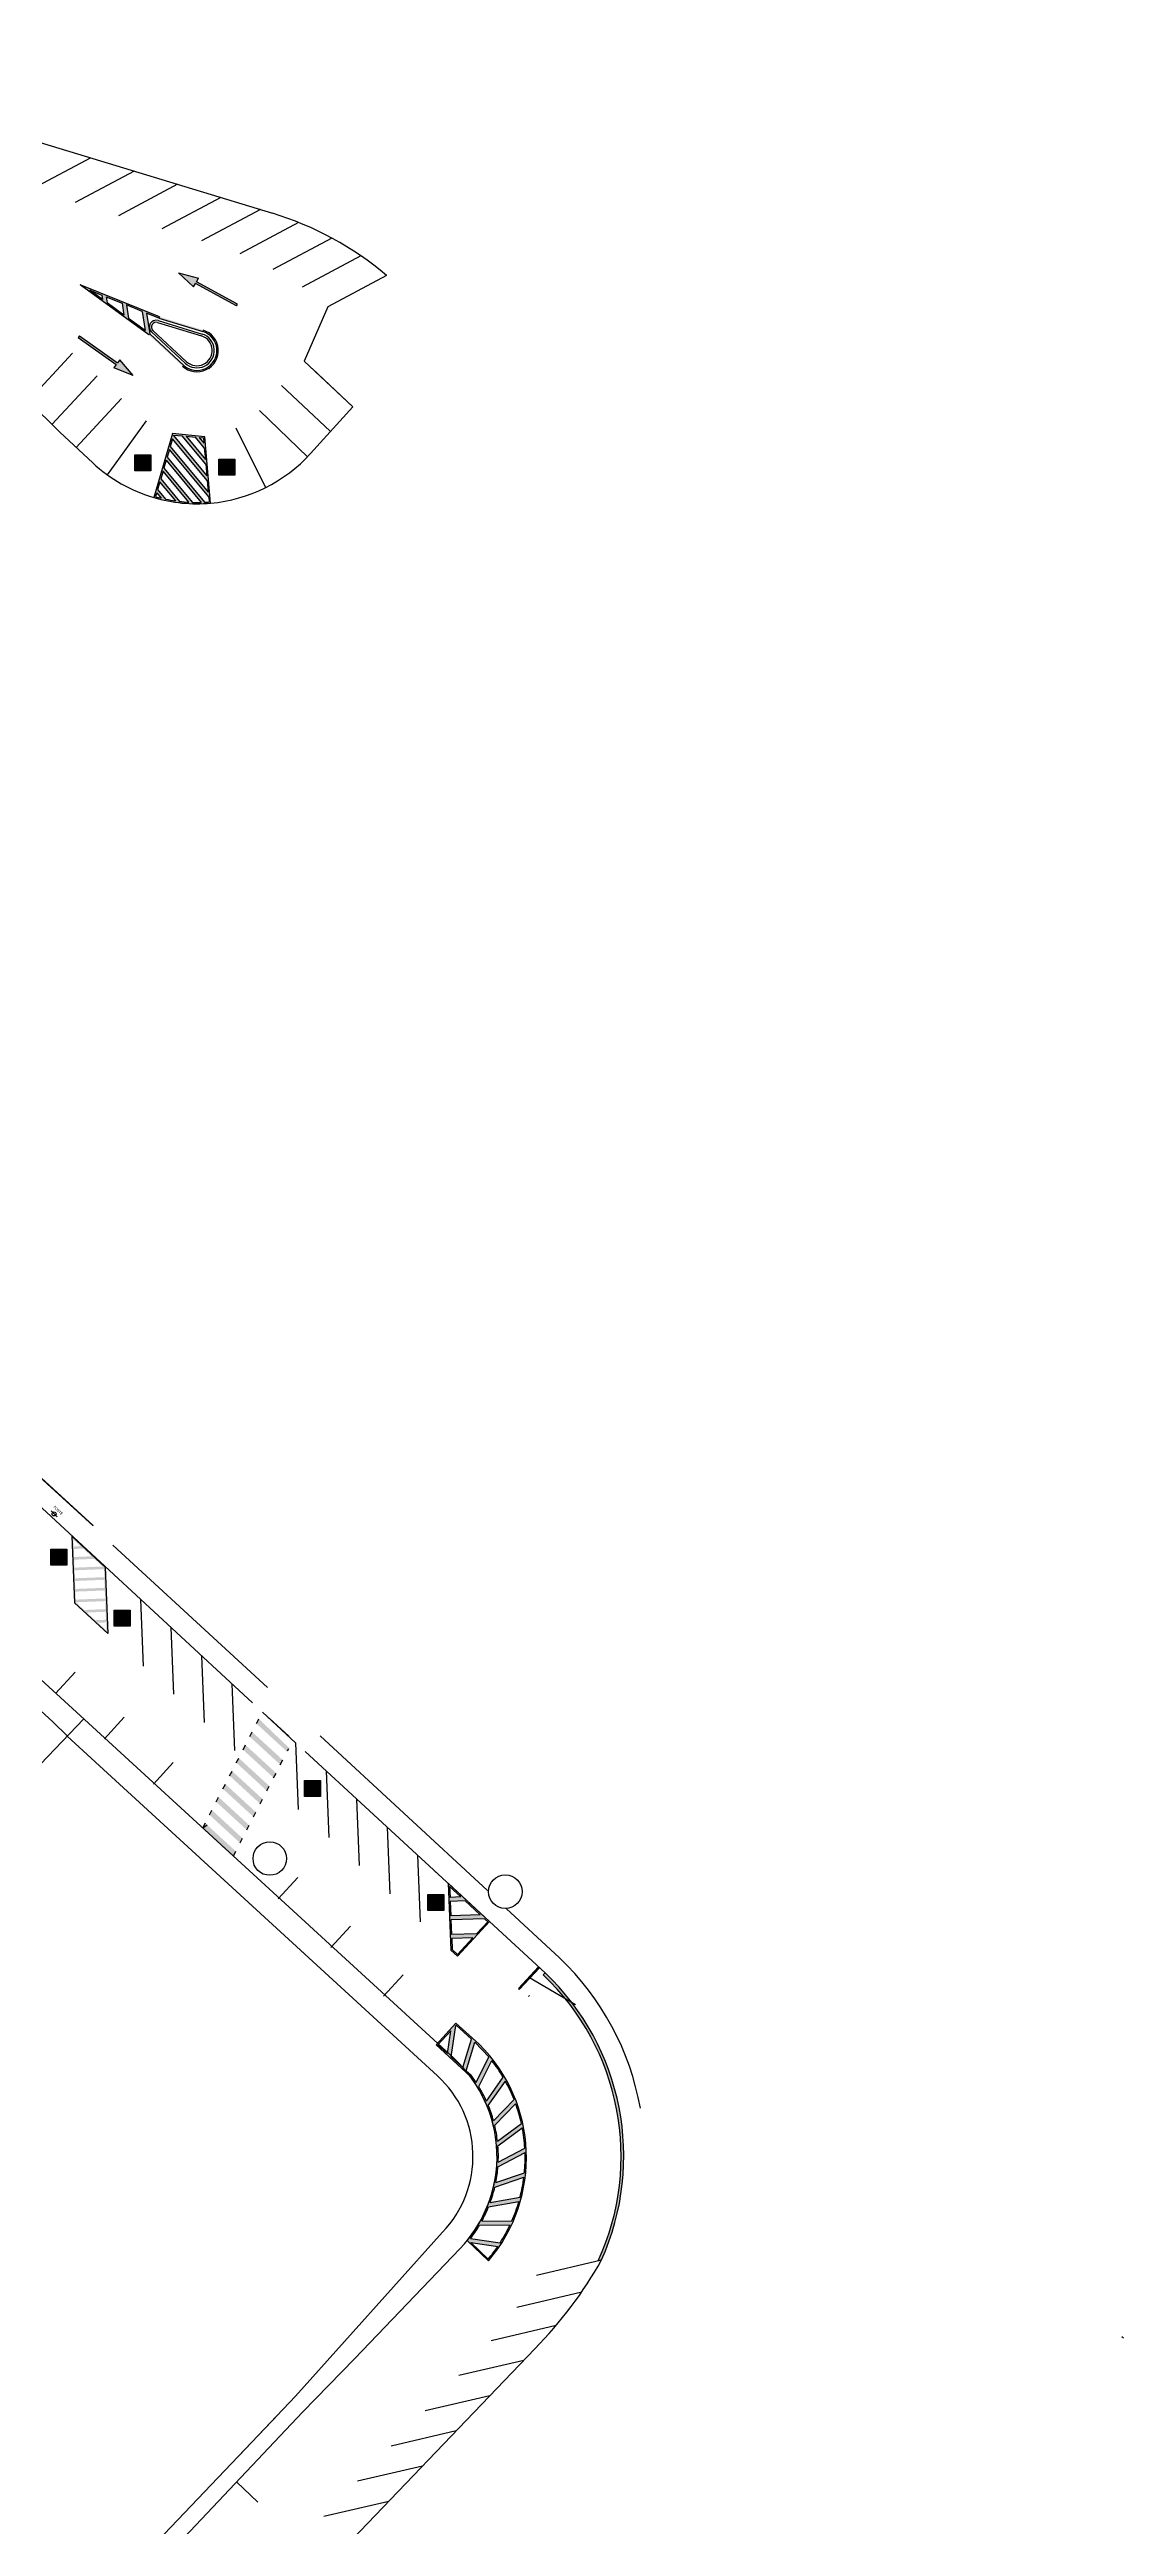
# Model space of a CAD drawing. Header units: millimetres. Extents: x 34038 to 35840, y 10511 to 10922.
# Drawn here: x 35057.5 to 35138, y 10685.7 to 10871.5 of the extents above; entities that cross this region are included whole.
import ezdxf

# ---------------------------------------------------------------- set-up
doc = ezdxf.new("R2010")
doc.units = ezdxf.units.MM
for name, color, linetype in [('_0', 7, 'Continuous'), ('GUIA', 7, 'Continuous'), ('MANTER', 150, 'Continuous'), ('PINTURA AMARELA', 50, 'Continuous'), ('PINTURA BRANCA', 7, 'Continuous'), ('piso2', 2, 'Continuous')]:
    doc.layers.add(name, color=color, linetype=linetype)
doc.styles.add('SIMPLEX', font='swisscl.ttf')

# ---------------------------------------------------------------- blocks, each defined once
blk = doc.blocks.new('A$C51C17A21')
at = {"layer": 'PINTURA BRANCA'}
h = blk.add_hatch(color=152, dxfattribs=at)
h.paths.add_polyline_path([(9.180785392288044, 9.163803444595828), (0, 9.163803444595828), (0, 0), (9.180785392288044, 0)])
edge = h.paths.add_edge_path(flags=16)
edge.add_line((5.422054313698709, 5.759658274507842), (5.421210884993229, 5.279695285018647))
edge.add_line((5.421210884993229, 5.279695285018647), (3.371216165724718, 5.269816209399892))
edge.add_line((3.371216165724718, 5.269816209399892), (3.434992290459149, 4.612271246112527))
edge.add_line((3.434992290459149, 4.612271246112527), (6.32046581006648, 4.612235962520231))
edge.add_line((6.32046581006648, 4.612235962520231), (7.291269149901154, 2.146054230700997))
edge.add_line((7.291269149901154, 2.146054230700997), (8.265835677223322, 2.561483206763683))
edge.add_line((8.265835677223322, 2.561483206763683), (8.460630145193818, 2.108830044385854))
edge.add_line((8.460630145193818, 2.108830044385854), (7.028143119715196, 1.500893807131092))
edge.add_line((7.028143119715196, 1.500893807131092), (5.990097561407993, 4.122711449713847))
edge.add_line((5.990097561407993, 4.122711449713847), (3.009950167172747, 4.122993718423118))
edge.add_line((3.009950167172747, 4.122993718423118), (2.53974979408008, 8.155413962825719))
edge.add_arc((3.205961485207808, 8.053055018452483), 0.6740292062577634, 90.86110328032771, 171.2651935622226, ccw=False)
edge.add_line((3.195831822675927, 8.727008103485446), (3.431625227975701, 8.7240795656013))
edge.add_arc((3.423146651183856, 8.04142065083306), 0.682711564408401, 6.993114099470688, 89.28842694358462, ccw=False)
edge.add_line((4.100779381530401, 8.124540822512813), (4.101967756527984, 8.066675736668572))
edge.add_arc((3.374478854861763, 8.051735300494556), 0.7276423013270964, -109.66773350404361, 1.1765177688022277, ccw=False)
edge.add_line((3.129579916691682, 7.366543481538997), (3.311797415962019, 5.77027863477781))
edge.add_line((3.311797415962019, 5.77027863477781), (5.422054313698709, 5.759658274507842))
edge = h.paths.add_edge_path(flags=16)
edge.add_line((6.140327967041799, 2.954754088966752), (6.398734448690789, 2.329909958291523))
edge.add_arc((3.545799992762909, 3.567409587629868), 3.109765319510951, 302.00990588515776, 336.5505467284719, ccw=False)
edge.add_arc((3.613911364152955, 3.383162574035737), 2.917701294968827, 162.5317855962321, 302.793607434027, ccw=False)
edge.add_arc((3.412492398476161, 3.34164600982001), 2.739861174484087, 108.78632825692031, 160.438804791383, ccw=False)
edge.add_line((2.530148055141808, 5.935544179608314), (2.580854924532105, 5.481713625966677))
edge.add_arc((3.412492398461723, 3.341646009805345), 2.295976979367712, 111.2362938310106, 160.2370488798236)
edge.add_arc((3.613911364156479, 3.383162574032781), 2.473817099848291, 162.720137507934, 302.8637260381623)
edge.add_arc((3.545799992762568, 3.567409587629754), 2.665881124386374, 301.9444794714997, 346.7139074411326)
h = blk.add_hatch(color=256, dxfattribs=at)
edge = h.paths.add_edge_path()
edge.add_arc((3.374478854861763, 8.051735300494556), 0.7276423013270057, 250.3322664959564, 361.1765177688022)
edge.add_line((4.101967756527984, 8.066675736668572), (4.100779381530401, 8.124540822512813))
edge.add_arc((3.423146651183856, 8.04142065083306), 0.6827115644084146, 6.993114099470686, 89.28842694358454)
edge.add_line((3.431625227975701, 8.7240795656013), (3.195831822675927, 8.727008103485446))
edge.add_arc((3.205961485207808, 8.053055018452483), 0.674029206257754, 90.86110328032767, 171.2651935622226)
edge.add_line((2.53974979408008, 8.155413962825719), (3.009950167172747, 4.122993718423118))
edge.add_line((3.009950167172747, 4.122993718423118), (5.990097561407993, 4.122711449713847))
edge.add_line((5.990097561407993, 4.122711449713847), (7.028143119715196, 1.500893807131092))
edge.add_line((7.028143119715196, 1.500893807131092), (8.460630145193818, 2.108830044385854))
edge.add_line((8.460630145193818, 2.108830044385854), (8.265835677223322, 2.561483206763683))
edge.add_line((8.265835677223322, 2.561483206763683), (7.291269149901154, 2.146054230700997))
edge.add_line((7.291269149901154, 2.146054230700997), (6.32046581006648, 4.612235962520231))
edge.add_line((6.32046581006648, 4.612235962520231), (3.434992290459149, 4.612271246112527))
edge.add_line((3.434992290459149, 4.612271246112527), (3.371216165724718, 5.269816209399892))
edge.add_line((3.371216165724718, 5.269816209399892), (5.421279214686706, 5.279695614304501))
edge.add_line((5.421279214686706, 5.279695614304501), (5.422054313698709, 5.759658274507842))
edge.add_line((5.422054313698709, 5.759658274507842), (3.311797415962019, 5.77027863477781))
edge.add_line((3.311797415962019, 5.77027863477781), (3.129579916691682, 7.366543481538997))
edge = h.paths.add_edge_path()
edge.add_arc((3.412492398461723, 3.341646009805345), 2.295976979367714, 111.23629383101061, 160.2370488798236, ccw=False)
edge.add_line((2.580854924532105, 5.481713625966677), (2.530148055141808, 5.935544179608314))
edge.add_arc((3.412492398476161, 3.34164600982001), 2.739861174484073, 108.7863282569202, 160.438804791383)
edge.add_arc((3.613911364152841, 3.383162574035737), 2.917701294968806, 162.5317855962315, 302.7936074340288)
edge.add_arc((3.545799992762795, 3.567409587629868), 3.109765319511033, 302.0099058851595, 336.5505467284727)
edge.add_line((6.398734448690789, 2.329909958291523), (6.140327967041799, 2.954754088966752))
edge.add_arc((3.545799992762568, 3.567409587629868), 2.66588112438639, 301.9444794714964, 346.71390744113023, ccw=False)
edge.add_arc((3.613911364156479, 3.383162574032781), 2.473817099848283, 162.720137507934, 302.8637260381601, ccw=False)
blk.add_lwpolyline([(9.180785392288044, 0), (0, 0), (0, 9.163803444595828), (9.180785392288044, 9.163803444595828)], close=True, dxfattribs=at)
for points in [[(6.398734448690789, 2.329909958291523, -0.1518635365455338), (5.194180469797061, 0.9304639785272002, -0.7019114297085285), (0.8307638776268504, 4.258988421397362, -0.229271569647566), (2.530148055141808, 5.935544179608314)], [(6.140327967041799, 2.954754088966752, -0.1978667100968593), (4.956310346832424, 1.305246306515642, -0.701141649689756), (1.251749361771317, 4.11798344879719, -0.2171247333798052), (2.580854924532105, 5.481713625966677, 0.04686792952544745)]]:
    blk.add_lwpolyline(points, format="xyb", dxfattribs=at)
at = {"layer": 'PINTURA BRANCA', "color": 250}
for points in [[(1.251749361771317, 4.11798344879719, -0.2171247333798054), (2.580854924532105, 5.481713625966677), (2.530148055141808, 5.935544179608314, 0.2292715696475673), (0.8307638776268504, 4.258988421397362, 0.7019114297085347), (5.194180469797061, 0.9304639785272002, 0.1518635365455348), (6.398734448690789, 2.329909958291523), (6.140327967041799, 2.954754088966752, -0.1978667100968566), (4.956310346832424, 1.305246306515642, -0.7011416496897603)], [(3.129579916691682, 7.366543481538997, 0.5252580657301571), (4.101967756527984, 8.066675736668572), (4.100779381530401, 8.124540822512813, 0.3753540589992009), (3.431625227975701, 8.7240795656013), (3.195831822675927, 8.727008103485446, 0.3659682706623709), (2.53974979408008, 8.155413962825719), (3.009950167172747, 4.122993718423118), (5.990097561407993, 4.122711449713847), (7.028143119715196, 1.500893807131092), (8.460630145193818, 2.108830044385854), (8.265835677223322, 2.561483206763683), (7.291269149901154, 2.146054230700997), (6.32046581006648, 4.612235962520231), (3.434992290459149, 4.612271246112527), (3.371216165724718, 5.269816209399892), (5.421279214686706, 5.279695614304501), (5.422071464680243, 5.770278634777924), (3.311797415962019, 5.77027863477781)]]:
    blk.add_lwpolyline(points, format="xyb", close=True, dxfattribs=at)
at = {"layer": 'PINTURA BRANCA'}
for points in [[(2.580854924532105, 5.481713625966677), (2.530148055141808, 5.935544179608428)], [(6.140327967041799, 2.954754088966752), (6.398734448690789, 2.329909958291637)]]:
    blk.add_lwpolyline(points, dxfattribs=at)
blk.add_lwpolyline([(8.460630145193818, 2.108830044385854), (7.028143119715196, 1.500893807131092), (5.990097561407993, 4.122711449713847), (3.009950167172747, 4.122993718423118), (2.53974979408008, 8.155413962825719, -0.5271040350187159), (3.195831822675927, 8.727008103485446), (3.431625227975701, 8.7240795656013, -0.3753540589992009), (4.100779381530401, 8.124540822512813), (4.101967756527984, 8.066675736668572, -0.5252580657301573), (3.129579916691682, 7.366543481538997), (3.311797415962019, 5.77027863477781), (5.422071464680243, 5.770278634777924), (5.421279214686706, 5.279695614304501), (3.371216165724718, 5.269816209399892), (3.434992290459149, 4.612271246112527), (6.32046581006648, 4.612235962520231), (7.291269149901154, 2.146054230700997), (8.265835677223322, 2.561483206763683)], format="xyb", close=True, dxfattribs=at)

msp = doc.modelspace()

# ---------------------------------------------------------------- hatches: boundary and pattern name
for points in [[(35067.14470729236, 10854.76428029458), (35068.27738134815, 10853.71181913931), (35068.42218937475, 10853.97455595712), (35071.48745224918, 10852.28512898011), (35071.55985626248, 10852.41649738901), (35068.49459338805, 10854.10592436603), (35068.63940141466, 10854.36866118383)], [(35063.75073441307, 10847.07486769164), (35062.74865996063, 10848.25235305961), (35062.5741721009, 10848.00831620418), (35059.72707545431, 10850.04400790112), (35059.63983152444, 10849.92198947341), (35062.48692817103, 10847.88629777647), (35062.31244031129, 10847.64226092105)]]:
    msp.add_hatch(color=256).paths.add_polyline_path(points)
h = msp.add_hatch(color=256)
h.paths.add_polyline_path([(35059.38423507761, 10756.84865199881), (35061.58247720002, 10756.93658135271), (35061.55849646714, 10757.53610193155), (35059.36025434473, 10757.44817257765)], flags=16)
h.paths.add_polyline_path([(35059.41620938812, 10756.04929122703), (35061.61445151053, 10756.13722058093), (35061.59047077765, 10756.73674115977), (35059.39222865524, 10756.64881180587)], flags=16)
h.paths.add_polyline_path([(35060.90860412544, 10753.70706757364), (35061.71037444205, 10753.73913826558), (35061.68639370918, 10754.33865884442), (35060.28613547579, 10754.28264872592)], flags=16)
h.paths.add_polyline_path([(35060.07864592591, 10754.47450911002), (35061.67840013155, 10754.53849903736), (35061.65441939866, 10755.1380196162), (35059.45617727626, 10755.0500902623)], flags=16)
h.paths.add_polyline_path([(35059.44818369863, 10755.24993045525), (35061.64642582104, 10755.33785980915), (35061.62244508816, 10755.93738038798), (35059.42420296575, 10755.84945103408)], flags=16)
h.paths.add_polyline_path([(35061.11609367532, 10753.51520718954), (35061.71836801968, 10753.53929807263), (35061.74250047043, 10752.9359845329)], flags=16)
h.paths.add_polyline_path([(35059.35791068615, 10755.00475565876), (35061.85208144343, 10752.69845849942), (35061.65224200275, 10757.69446332307), (35059.15807124547, 10760.00076048241)])
h.paths.add_polyline_path([(35059.3522607671, 10757.6480127706), (35061.46373912883, 10757.73247158714), (35060.84075459321, 10758.30803210406), (35059.32828003422, 10758.24753334944)], flags=16)
h.paths.add_polyline_path([(35059.3202864566, 10758.44737354238), (35060.63309308134, 10758.4998856097), (35060.01010854572, 10759.07544612662), (35059.29630572371, 10759.04689412122)], flags=16)
h.paths.add_polyline_path([(35059.26772908576, 10759.76131275942), (35059.28831214608, 10759.24673431417), (35059.80244703385, 10759.26729963226)], flags=16)
h = msp.add_hatch(color=256)
edge = h.paths.add_edge_path(flags=16)
edge.add_line((35090.37422311355, 10705.78883127485), (35089.07626706219, 10707.02324866048))
edge.add_line((35089.07626706219, 10707.02324866048), (35091.08572087915, 10706.73352074537))
edge.add_arc((35081.25399626167, 10713.39805619398), 11.87766145752869, 320.1609440618289, 325.86821460214935, ccw=False)
edge = h.paths.add_edge_path()
edge.add_line((35090.38229455705, 10705.64315166705), (35088.78001248347, 10707.1669974446))
edge.add_arc((35081.02763504267, 10713.48369309751), 9.9999999977983, 320.8265922606038, 397.0271553801617)
edge.add_line((35089.01113693744, 10719.50562779097), (35086.45882963215, 10721.86008356599))
edge.add_line((35086.45882963215, 10721.86008356599), (35087.94853824304, 10723.47464865669))
edge.add_line((35087.94853824304, 10723.47464865669), (35089.69723464683, 10721.89370799725))
edge.add_arc((35081.25399626167, 10713.39805619398), 11.97766145752869, -40.34941430440301, 45.17728776977822, ccw=False)
edge = h.paths.add_edge_path(flags=16)
edge.add_line((35089.70885730419, 10708.32167992418), (35092.00723907194, 10708.35359281686))
edge.add_arc((35081.25399626167, 10713.39805619398), 11.87766145752869, 327.4666873085637, 334.86821460215083, ccw=False)
edge.add_line((35091.26780212012, 10707.010370077), (35089.03794972678, 10707.33187559232))
edge.add_arc((35081.02763504267, 10713.48369309751), 10.0999999977983, 322.4762060679156, 329.2635110460992)
edge = h.paths.add_edge_path(flags=16)
edge.add_line((35089.881698502, 10708.62410873116), (35092.14376981359, 10708.65551745534))
edge.add_arc((35081.25399626167, 10713.39805619398), 11.87766145752869, 336.4666873085633, 343.8682146021499)
edge.add_line((35092.66397673878, 10710.09787631831), (35090.39457334063, 10709.70606594838))
edge.add_arc((35081.02763504267, 10713.48369309751), 10.0999999977983, 331.23966093479964, 338.0360903603056, ccw=False)
edge = h.paths.add_edge_path(flags=16)
edge.add_line((35090.51954589233, 10710.03208066596), (35092.75159514114, 10710.41744187701))
edge.add_arc((35081.25399626167, 10713.39805619398), 11.87766145752869, 345.4666873085609, 352.8682146021496)
edge.add_line((35093.03976281871, 10711.92342120097), (35090.86192184148, 10711.18221463481))
edge.add_arc((35081.02763504267, 10713.48369309751), 10.0999999977983, 340.0168482354823, 346.8283476311202, ccw=False)
edge = h.paths.add_edge_path(flags=16)
edge.add_line((35090.93573927623, 10711.52423642473), (35093.07631142593, 10712.25275891526))
edge.add_arc((35081.25399626167, 10713.39805619398), 11.87766145752869, 354.4666873085617, 361.8682146021525)
edge.add_line((35093.1253442113, 10713.78527649119), (35091.09848060251, 10712.7168360929))
edge.add_arc((35081.02763504267, 10713.48369309751), 10.0999999977983, 348.81335997346184, 355.6455450255554, ccw=False)
edge = h.paths.add_edge_path(flags=16)
edge.add_line((35091.11902728058, 10713.06679664012), (35093.10992307536, 10714.11627697353))
edge.add_arc((35081.25399626167, 10713.39805619398), 11.87766145752869, 3.466687308562606, 10.86821460215091)
edge.add_line((35092.91861361862, 10715.63759713259), (35091.09660590909, 10714.27478452507))
edge.add_arc((35081.02763504267, 10713.48369309751), 10.0999999977983, -2.3656629286700195, 4.492343965563123, ccw=False)
edge = h.paths.add_edge_path(flags=16)
edge.add_line((35091.06302311023, 10714.62430095693), (35092.85160245906, 10715.96211005257))
edge.add_arc((35081.25399626167, 10713.39805619398), 11.87766145752869, 12.46668730856119, 19.86821460215159)
edge.add_line((35092.42466143396, 10717.43477284346), (35090.8537866224, 10715.81966079587))
edge.add_arc((35081.02763504267, 10713.48369309751), 10.0999999977983, 6.48432981301562, 13.372673890091221, ccw=False)
edge = h.paths.add_edge_path(flags=16)
edge.add_line((35090.76653379857, 10716.16023022184), (35092.30771028795, 10717.744807616))
edge.add_arc((35081.25399626167, 10713.39805619398), 11.87766145752869, 21.46668730856091, 28.86821460215385)
edge.add_line((35091.65565039946, 10719.13255119333), (35090.37294742866, 10717.31450715772))
edge.add_arc((35081.02763504267, 10713.48369309751), 10.0999999977983, 15.367171210560514, 22.289618970526703, ccw=False)
edge = h.paths.add_edge_path(flags=16)
edge.add_line((35090.23383300551, 10717.63771753468), (35091.49163899233, 10719.42047373338))
edge.add_arc((35081.25399626167, 10713.39805619398), 11.87766145752869, 30.46668730855918, 37.86821460215489)
edge.add_line((35090.63051611897, 10720.68912724462), (35089.66267220371, 10718.72259882133))
edge.add_arc((35081.02763504267, 10713.48369309751), 10.0999999977983, 24.285867986705284, 31.245327445606392, ccw=False)
h.paths.add_polyline_path([(35089.47484872789, 10719.02035101648), (35090.4234829559, 10720.94784794369), (35089.37075101952, 10722.05406271233), (35088.70942912149, 10719.91827103018), (35089.09213892469, 10719.57434893985)], flags=16)
h.paths.add_polyline_path([(35088.46522179833, 10720.14384071063), (35089.1253850039, 10722.27589030327), (35087.95490614321, 10723.33408291914), (35087.92961864661, 10723.30667601334), (35087.59013606526, 10720.95214083292)], flags=16)
h.paths.add_polyline_path([(35087.3226563818, 10721.19920675192), (35087.57037923895, 10722.91732784032), (35086.60054401718, 10721.86620827025)], flags=16)
edge = h.paths.add_edge_path(flags=17)
edge.add_line((35091.01533978707, 10713.01213883957), (35091.01654054292, 10713.01277180572))
edge.add_line((35088.02313592831, 10723.40803121548), (35088.02272144296, 10723.40758199106))
at = {"layer": 'PINTURA AMARELA'}
h = msp.add_hatch(color=7, dxfattribs=at)
h.paths.add_polyline_path([(35061.72988186217, 10852.97482451007), (35062.91856155536, 10852.49404920529), (35063.05768134799, 10851.60553318487), (35061.80076229877, 10852.52213260866)], flags=16)
h.paths.add_polyline_path([(35064.65739650156, 10850.43895210004), (35063.40047745233, 10851.35555152383), (35063.24274692623, 10852.36292866762), (35064.43142661941, 10851.88215336283)], flags=16)
h.paths.add_polyline_path([(35060.49519647644, 10853.47420735142), (35061.4056964913, 10853.10594504774), (35061.45796619444, 10852.77211426969)], flags=16)
h.paths.add_polyline_path([(35064.93648746891, 10850.1116612439), (35059.7819920946, 10853.87054093702), (35065.71379772946, 10851.47135326823), (35065.68040506348, 10851.37698952807), (35064.75561199028, 10851.75103282517), (35065.00019260588, 10850.18897043901)])
h = msp.add_hatch(color=7, dxfattribs=at)
edge = h.paths.add_edge_path()
edge.add_line((35065.68040506348, 10851.37698952807), (35068.97319098835, 10850.37320975887))
edge.add_arc((35068.53743602793, 10848.94376493004), 1.494387802484251, -132.8779893705945, 73.04657162199697, ccw=False)
edge.add_line((35067.52059567844, 10847.84867104919), (35065.00019260589, 10850.18897043901))
edge.add_line((35065.00019260588, 10850.18897043901), (35064.9364874689, 10850.1116612439))
edge.add_line((35064.93648746891, 10850.1116612439), (35067.45255173778, 10847.77539061428))
edge.add_arc((35068.53743602793, 10848.94376493004), 1.594387802484251, 227.1220106294055, 433.046571621997)
edge.add_line((35069.00235041803, 10850.46886396767), (35065.71379772946, 10851.47135326823))
edge.add_line((35065.71379772946, 10851.47135326823), (35065.68040506348, 10851.37698952807))
at = {"layer": 'PINTURA BRANCA'}
h = msp.add_hatch(color=256, dxfattribs=at)
edge = h.paths.add_edge_path()
edge.add_line((35069.55577403301, 10837.49457549753), (35069.11280220077, 10842.47491443739))
edge.add_line((35069.11280220076, 10842.47491443739), (35066.71067036224, 10842.71159033911))
edge.add_line((35066.71067036225, 10842.71159033911), (35065.30425622422, 10837.91348261244))
edge.add_arc((35068.53747453806, 10848.94371258913), 11.49433225566563, 253.6629053597001, 275.0825790888191)
edge = h.paths.add_edge_path(flags=16)
edge.add_line((35069.41305837636, 10837.97038981977), (35069.4472689405, 10837.58575993512))
edge.add_arc((35068.53743602792, 10848.94376493004), 11.3943878024919, 272.8361082644035, 274.5798986202509, ccw=False)
edge.add_line((35069.1012214006, 10837.56333350381), (35066.29542124064, 10840.93941787845))
edge.add_line((35066.29542124064, 10840.93941787845), (35066.46493405361, 10841.51772601377))
edge.add_line((35066.46493405361, 10841.51772601377), (35069.41305837636, 10837.97038981977))
edge = h.paths.add_edge_path(flags=16)
edge.add_line((35065.58346742619, 10838.51052371011), (35066.1767902018, 10837.7966069528))
edge.add_arc((35068.53754742364, 10848.94403217338), 11.39465943803607, 258.0427959428207, 261.9339459712888)
edge.add_line((35066.9387097847, 10837.66210051638), (35065.75298023916, 10839.08883184543))
edge.add_line((35065.75298023916, 10839.08883184542), (35065.58346742619, 10838.5105237101))
edge = h.paths.add_edge_path(flags=16)
edge.add_line((35065.51566230101, 10838.27920045598), (35065.85630433561, 10837.86932228048))
edge.add_arc((35068.53754742364, 10848.94403217338), 11.39465943803607, 254.1658399930895, 256.3902801508492, ccw=False)
edge.add_line((35065.4284704143, 10837.98173752952), (35065.515662301, 10838.27920045598))
edge = h.paths.add_edge_path(flags=16)
edge.add_line((35065.82078536435, 10839.32015509955), (35067.22988273716, 10837.62465600785))
edge.add_arc((35068.53754742364, 10848.94403217338), 11.39465943803607, 263.410148900564, 266.9389432858176)
edge.add_line((35067.92907139504, 10837.56563067618), (35065.99029817731, 10839.89846323487))
edge.add_line((35065.9902981773, 10839.89846323487), (35065.82078536434, 10839.32015509955))
edge = h.paths.add_edge_path(flags=16)
edge.add_line((35066.22761611546, 10840.70809462432), (35068.8492209576, 10837.55364361589))
edge.add_arc((35068.53743602792, 10848.94376493004), 11.3943878024919, 268.29513918616175, 271.56798161311553, ccw=False)
edge.add_line((35068.19844109684, 10837.55442097043), (35066.05810330249, 10840.129786489))
edge.add_line((35066.05810330249, 10840.129786489), (35066.22761611546, 10840.70809462432))
h.paths.add_polyline_path([(35066.53273917879, 10841.7490492679), (35069.38189131616, 10838.32080154405), (35069.30397366567, 10839.19683085475), (35066.70225199175, 10842.32735740322)], flags=16)
h.paths.add_polyline_path([(35067.71926249914, 10842.51173212686), (35069.16372189478, 10840.773683614), (35069.08580424429, 10841.64971292469), (35068.4273800235, 10842.44196311963)], flags=16)
h.paths.add_polyline_path([(35069.19488895497, 10840.42327188972), (35067.4360154894, 10842.53963972975), (35066.78332569086, 10842.60394758502), (35066.77005711694, 10842.55868065734), (35069.27280660547, 10839.54724257902)], flags=16)
h.paths.add_polyline_path([(35068.71062703324, 10842.41405551674), (35069.05463718408, 10842.00012464897), (35069.02053634031, 10842.38352094594)], flags=0)
edge = h.paths.add_edge_path(flags=17)
edge.add_line((35069.45612871538, 10837.48614935349), (35069.45616725421, 10837.48571606089))
edge.add_line((35065.40034096751, 10837.88577140379), (35065.40021414556, 10837.88533873936))
for points in [[(35073.17291672159, 10746.30627865083), (35072.99028564886, 10745.95040523054), (35075.28220406691, 10743.84668460669), (35075.42988248893, 10744.13412866264)], [(35072.16844582155, 10744.34897483921), (35071.98581474881, 10743.99310141892), (35074.27684582261, 10741.88983642642), (35074.45963823066, 10742.24562700465)], [(35072.67068127156, 10745.32762674502), (35072.48805019883, 10744.97175332473), (35074.77952494476, 10742.86826051656), (35074.96231735281, 10743.22405109479)], [(35071.16397492151, 10742.3916710276), (35070.98134384877, 10742.0357976073), (35073.27148583216, 10739.93298914327), (35073.45427887518, 10740.28877939527)], [(35071.66621037153, 10743.3703229334), (35071.48357929879, 10743.01444951311), (35073.77416670047, 10740.91141233629), (35073.95695910852, 10741.26720291452)], [(35070.66173947148, 10741.41301912178), (35070.47910839875, 10741.05714570149), (35072.76880496385, 10738.95456595025), (35072.95159800687, 10739.31035620226)], [(35069.65726857145, 10739.45571531017), (35069.47500239175, 10739.09965486623), (35071.76732876283, 10736.99575455297), (35071.94592181594, 10737.35367147264)], [(35070.15950402147, 10740.43436721598), (35069.97687294873, 10740.07849379568), (35072.26612409554, 10737.97614275723), (35072.44891713856, 10738.33193300924)], [(35069.15542744109, 10738.47686128011), (35068.97281318357, 10738.1209792309), (35071.26513955464, 10736.01707891765), (35071.44775381216, 10736.37296096686)], [(35094.21394740921, 10727.6398962744), (35094.14050246162, 10727.70776263127), (35092.64804733115, 10726.09093656515), (35092.72152766881, 10726.02310854751)]]:
    msp.add_hatch(color=256, dxfattribs=at).paths.add_polyline_path(points)
h = msp.add_hatch(color=256, dxfattribs=at)
h.paths.add_polyline_path([(35089.49653563586, 10730.19408330468), (35087.61553005406, 10730.12122990922), (35087.57156534183, 10731.22035185234), (35090.08642158117, 10731.31775497432), (35090.32831509569, 10731.09423474429)], flags=16)
h.paths.add_polyline_path([(35089.20881740278, 10729.88271473378), (35087.62752043012, 10729.82146937927), (35087.6599015235, 10729.01193899735), (35088.06157198832, 10728.64116614876)], flags=16)
h.paths.add_polyline_path([(35088.06718597572, 10728.49989317061), (35090.46962638092, 10731.09981333425), (35087.36179751048, 10733.97158368907), (35087.56163695116, 10728.96655394943)])
h.paths.add_polyline_path([(35089.77458867207, 10731.60590227629), (35087.55957496577, 10731.52011238228), (35087.51561025354, 10732.61923432541), (35088.6312013387, 10732.66244238353)], flags=16)
h.paths.add_polyline_path([(35088.3193684296, 10732.9505896855), (35087.50361987748, 10732.91899485535), (35087.47099898206, 10733.73452031068)], flags=16)
h = msp.add_hatch(color=2, dxfattribs=at)
edge = h.paths.add_edge_path()
edge.add_line((35094.63636421807, 10727.24956459282), (35094.48954848407, 10727.11440175644))
edge.add_arc((35081.56747062334, 10713.50939635102), 18.76369548677112, -24.717609473647713, 46.47472771280502, ccw=False)
edge.add_line((35098.61203081265, 10705.66342692251), (35098.85801708235, 10705.72071661264))
edge.add_arc((35081.56878892321, 10713.50876475647), 18.9623601967048, 335.7504993448865, 406.4385362512839)

# ---------------------------------------------------------------- linework, layer by layer
for p, q in [((35067.14470729236, 10854.76428029458), (35068.63940141466, 10854.36866118383)), ((35067.14470729236, 10854.76428029458), (35068.27738134815, 10853.71181913931)), ((35068.27738134815, 10853.71181913931), (35068.42218937475, 10853.97455595712)), ((35071.48745224918, 10852.28512898011), (35068.42218937475, 10853.97455595712)), ((35068.49459338805, 10854.10592436603), (35068.63940141466, 10854.36866118383)), ((35071.55985626248, 10852.41649738901), (35068.49459338805, 10854.10592436603)), ((35071.48745224918, 10852.28512898011), (35071.55985626248, 10852.41649738901)), ((35078.33419824741, 10852.22862617627), (35076.57550167176, 10848.13289166957)), ((35059.63983152444, 10849.92198947341), (35062.48692817103, 10847.88629777647)), ((35059.72707545431, 10850.04400790112), (35062.5741721009, 10848.00831620418)), ((35062.74865996063, 10848.25235305961), (35062.5741721009, 10848.00831620418)), ((35063.75073441307, 10847.07486769164), (35062.74865996063, 10848.25235305961)), ((35062.48692817103, 10847.88629777647), (35062.31244031129, 10847.64226092105)), ((35063.75073441307, 10847.07486769164), (35062.31244031129, 10847.64226092105)), ((35030.92028637835, 10770.57996991884), (35057.7233903154, 10746.07465337054)), ((35060.76016882785, 10760.77398091419), (35048.99999853604, 10771.52169836671)), ((35060.75833399918, 10760.81629896014), (35049.0423820853, 10771.52360486923)), ((35073.82977701891, 10748.6519146453), (35062.23072724164, 10759.32524012915)), ((35055.66711874183, 10750.34106649096), (35058.90579049873, 10747.36050657192)), ((35031.1798675968, 10716.06181974629), (35060.04763852251, 10746.31251687672)), ((35058.81849808132, 10744.99741995981), (35057.7233903154, 10746.07465337054)), ((35058.90579049873, 10747.36050657192), (35087.78942276932, 10720.85106893313)), ((35090.31385947875, 10733.43311892901), (35077.77951582348, 10745.036065443)), ((35091.720694001, 10732.07669000089), (35095.70995701287, 10728.37846749686)), ((35087.94853824304, 10723.47464865669), (35086.45882963215, 10721.86008356599)), ((35087.57037923895, 10722.91732784032), (35086.60054401718, 10721.86620827025)), ((35087.3226563818, 10721.19920675192), (35087.57037923895, 10722.91732784032)), ((35087.59013606526, 10720.95214083292), (35087.92961864661, 10723.30667601334)), ((35087.95490614321, 10723.33408291914), (35087.92961864661, 10723.30667601334)), ((35088.02313592831, 10723.40803121548), (35088.02272144296, 10723.40758199106)), ((35088.46522179833, 10720.14384071063), (35089.1253850039, 10722.27589030327)), ((35088.70942912149, 10719.91827103018), (35089.37075101952, 10722.05406271233)), ((35090.4234829559, 10720.94784794369), (35089.37075101952, 10722.05406271233)), ((35089.01113693744, 10719.50562779097), (35086.45882963215, 10721.86008356599)), ((35086.53273220422, 10721.79271297735), (35086.53271338963, 10721.79269258586)), ((35087.3226563818, 10721.19920675192), (35086.60054401718, 10721.86620827025)), ((35088.46522179833, 10720.14384071063), (35087.59013606526, 10720.95214083292)), ((35089.47484872789, 10719.02035101648), (35090.4234829559, 10720.94784794369)), ((35089.6626722037, 10718.72259882133), (35090.63051611897, 10720.68912724462)), ((35088.70942912149, 10719.91827103018), (35089.09213892469, 10719.57434893985)), ((35089.47484872789, 10719.02035101648), (35089.09213892469, 10719.57434893985)), ((35090.23383300551, 10717.63771753468), (35091.49163899233, 10719.42047373338)), ((35090.37294742865, 10717.31450715772), (35091.65565039946, 10719.13255119333)), ((35090.76653379857, 10716.16023022184), (35092.30771028795, 10717.744807616)), ((35090.8537866224, 10715.81966079587), (35092.42466143396, 10717.43477284346)), ((35091.06302311023, 10714.62430095693), (35092.85160245907, 10715.96211005257)), ((35091.09660590909, 10714.27478452507), (35092.91861361862, 10715.63759713259)), ((35091.01533978707, 10713.01213883957), (35091.01654054292, 10713.01277180572)), ((35091.09848060251, 10712.7168360929), (35093.1253442113, 10713.78527649119)), ((35091.11902728058, 10713.06679664012), (35093.10992307536, 10714.11627697353)), ((35090.86192184148, 10711.18221463481), (35093.03976281871, 10711.92342120097)), ((35090.93573927623, 10711.52423642473), (35093.07631142593, 10712.25275891526)), ((35090.39457334063, 10709.70606594838), (35092.66397673878, 10710.09787631831)), ((35090.51954589233, 10710.03208066596), (35092.75159514114, 10710.41744187701)), ((35089.03794972678, 10707.33187559232), (35091.26780212012, 10707.010370077)), ((35089.07626706219, 10707.02324866048), (35091.08572087915, 10706.73352074537)), ((35089.70885730419, 10708.32167992418), (35092.00723907194, 10708.35359281686)), ((35089.881698502, 10708.62410873116), (35092.1437698136, 10708.65551745534)), ((35088.24528091156, 10706.56230681531), (35080.36116115966, 10698.34071910755)), ((35047.22059203562, 10650.35044388074), (35093.85577760397, 10699.06573829425)), ((35080.36116115966, 10698.34071910755), (35076.44795999587, 10694.30738545943)), ((35076.44795999587, 10694.30738545943), (35063.60662136508, 10680.7103272148)), ((35065.5848561193, 10684.62640642348), (35074.6542322847, 10694.16504372707)), ((35071.69321164514, 10691.05081532941), (35075.93095912041, 10695.50781220062))]:
    msp.add_line(p, q)
at = {"color": 7}
msp.add_line((35059.72707545431, 10850.04400790112), (35059.63983152444, 10849.92198947341), dxfattribs=at)
at = {"color": 1}
msp.add_line((35057.59330649573, 10761.89917781082), (35058.05559867383, 10761.45801566662), dxfattribs=at)
at = {"color": 3}
msp.add_circle((35057.82445258478, 10761.67859673872), 0.15, dxfattribs=at)
for centre, radius, start, end in [((35081.56878892321, 10713.50876475647), 20.52025083978314, 10.09541659178748, 46.43853625139149), ((35081.02763503978, 10713.48369309768), 10, 316.2003608468039, 47.45424427852925)]:
    msp.add_arc(centre, radius, start, end)
at = {"layer": '_0'}
for p, q in [((35072.99028564886, 10745.95040523054), (35073.17291672159, 10746.30627865083)), ((35073.09850319468, 10746.15900174484), (35073.0062912097, 10745.98152794445)), ((35073.0519236359, 10746.07051250988), (35073.09850319468, 10746.15900174484)), ((35071.98581474881, 10743.99310141892), (35072.16844582155, 10744.34897483921)), ((35072.48805019883, 10744.97175332473), (35072.67068127156, 10745.32762674502)), ((35070.98134384877, 10742.0357976073), (35071.16397492151, 10742.3916710276)), ((35071.48357929879, 10743.01444951311), (35071.66621037153, 10743.3703229334)), ((35074.77952494476, 10742.86826051656), (35074.96231735281, 10743.22405109479)), ((35075.38959460663, 10744.05571157141), (35075.29819840261, 10743.87781628229)), ((35075.34389650462, 10743.96676392685), (35075.38959460663, 10744.05571157141)), ((35070.47910839875, 10741.05714570149), (35070.66173947148, 10741.41301912178)), ((35073.77416670047, 10740.91141233629), (35073.95695974349, 10741.26720258829)), ((35073.77416670047, 10740.91141233629), (35073.95695910852, 10741.26720291452)), ((35074.27684582261, 10741.88983642642), (35074.45963823066, 10742.24562700465)), ((35069.47500239175, 10739.09965486623), (35069.65726857145, 10739.45571531017)), ((35069.97687294873, 10740.07849379568), (35070.15950402147, 10740.43436721598)), ((35072.76880496385, 10738.95456595025), (35072.95159800687, 10739.31035620226)), ((35073.27148583216, 10739.93298914327), (35073.45427887518, 10740.28877939527)), ((35068.97281318357, 10738.1209792309), (35069.15542744109, 10738.47686128011)), ((35069.15542744109, 10738.47686128011), (35068.97281318357, 10738.1209792309)), ((35068.97281318357, 10738.1209792309), (35069.30130348061, 10738.34922060477)), ((35071.76732876283, 10736.99575455298), (35071.94592181594, 10737.35367147264)), ((35072.26612409554, 10737.97614275723), (35072.44891713856, 10738.33193300924)), ((35071.26513955464, 10736.01707891765), (35071.44775381216, 10736.37296096686)), ((35071.26513955464, 10736.01707891765), (35071.44775381216, 10736.37296096686)), ((35071.26513955464, 10736.01707891765), (35071.44775381216, 10736.37296096686))]:
    msp.add_line(p, q, dxfattribs=at)
at = {"layer": 'GUIA', "linetype": 'Continuous'}
for p, q in [((35033.90134204282, 10871.51890881932), (35074.19247096491, 10859.23647655284)), ((35065.56988058701, 10851.04478073454), (35068.87113298447, 10850.03842002808)), ((35065.61361973154, 10851.18826204774), (35068.91487212899, 10850.18190134128)), ((35055.87817936524, 10845.15425155811), (35059.20991088802, 10848.74238494117)), ((35057.6571559914, 10843.39603741011), (35061.04192176068, 10847.04128642478)), ((35077.1587572298, 10847.58609813739), (35077.16441866836, 10847.59201455094)), ((35059.47173560056, 10841.67616616308), (35062.87393263334, 10845.34018790839))]:
    msp.add_line(p, q, dxfattribs=at)
at = {"layer": 'GUIA'}
for p, q in [((35058.24186893403, 10842.81814866603), (35048.76227286057, 10852.18710815012)), ((35067.65668355976, 10847.995231919), (35065.12760287985, 10850.34358882922)), ((35067.7592586478, 10848.10380529042), (35065.23026577346, 10850.45225675995)), ((35077.1587572298, 10847.58609813739), (35080.22321438372, 10844.71321449607)), ((35077.04559585951, 10841.21510610498), (35080.22321438372, 10844.71321449607)), ((35060.71620161289, 10840.52062755855), (35058.24186893403, 10842.81814866603)), ((35045.93638058788, 10772.25048809903), (35072.70839664357, 10747.51196958581)), ((35073.94838527728, 10746.36616563486), (35075.41123781531, 10745.0144256494)), ((35058.80472500219, 10745.01006091089), (35086.572300978, 10719.52494128275)), ((35076.65093895911, 10743.86888735176), (35094.63636421807, 10727.24956459282)), ((35070.2721597336, 10734.48537445803), (35086.57233627709, 10719.52519547891)), ((35086.9461967583, 10707.80841235469), (35075.93095912041, 10695.50781220062))]:
    msp.add_line(p, q, dxfattribs=at)
at = {"layer": 'GUIA', "linetype": 'Continuous'}
for centre, radius, start, end in [((35067.13588898216, 10836.08815802382), 24.20000000001234, 49.82770094910866, 73.05007961306666), ((35065.46782258313, 10850.70999100375), 0.5, 73.04657162181331, 227.1220106294287), ((35065.46782258313, 10850.70999100375), 0.35, 73.04657162181331, 227.1220106294287), ((35068.53743602793, 10848.94376493004), 1.294387802484251, 227.1220106294287, 73.04657162181331), ((35068.53743602793, 10848.94376493004), 1.144387802484252, 227.1220106294287, 73.04657162181331), ((35068.53743602793, 10848.94376493003), 11.49438780248294, 275.0827471806888, 317.7485589289656), ((35068.53754742364, 10848.94403217337), 11.49465943803485, 227.1225101400152, 253.6630048141259), ((35068.53747453806, 10848.94371258913), 11.49433225566563, 253.6629053597136, 275.082579088806), ((35068.53754742364, 10848.94403217338), 11.39465943803607, 254.165839993015, 256.3902801507958), ((35068.53754742364, 10848.94403217338), 11.39465943803607, 258.0427959430337, 261.9339459714138), ((35068.53754742364, 10848.94403217338), 11.39465943803607, 263.4101489006296, 266.9389432856872), ((35068.53743602792, 10848.94376493004), 11.3943878024919, 268.2951391859923, 271.5679816130894), ((35068.53743602792, 10848.94376493004), 11.3943878024919, 272.8361082642469, 274.5798986201202)]:
    msp.add_arc(centre, radius, start, end, dxfattribs=at)
at = {"layer": 'GUIA', "color": 2}
for centre, radius, start, end in [((35081.56747062334, 10713.50939635102), 18.76369548677072, 335.2823905263838, 46.47472771276483), ((35081.56878892321, 10713.50876475647), 18.96236019670386, 335.7504993448449, 46.43853625139149)]:
    msp.add_arc(centre, radius, start, end, dxfattribs=at)
at = {"layer": 'GUIA'}
for centre, radius, start, end in [((35081.25399626167, 10713.39805619398), 11.97766145752869, 319.6505856955142, 45.17728776980849), ((35081.25399626167, 10713.39805619398), 11.87766145752869, 30.46668730860073, 37.86821460211818), ((35081.02763503978, 10713.48369309768), 8.2, 316.2003608468039, 47.45424427852925), ((35081.02769962774, 10713.48392041261), 8.2, 316.2006386244463, 47.45452205650806), ((35081.0277031543, 10713.48391704726), 8.2, 316.2006386244463, 47.45452205650806), ((35081.02763504267, 10713.48369309751), 9.9999999977983, 320.8265922606564, 37.0271553801069), ((35081.02763504267, 10713.48369309751), 10.0999999977983, 24.28586798667107, 31.24532744563313), ((35081.25399626167, 10713.39805619398), 11.87766145752869, 21.46668730846168, 28.86821460218133), ((35081.02763504267, 10713.48369309751), 10.0999999977983, 15.3671712106245, 22.28961897050718), ((35081.25399626167, 10713.39805619398), 11.87766145752869, 12.46668730856011, 19.86821460223878), ((35081.02763504267, 10713.48369309751), 10.0999999977983, 6.484329813010744, 13.37267389010936), ((35081.25399626167, 10713.39805619398), 11.87766145752869, 3.466687308533496, 10.86821460217051), ((35081.02763504267, 10713.48369309751), 10.0999999977983, 348.8133599734452, 355.6455450255243), ((35081.02763504267, 10713.48369309751), 10.0999999977983, 357.6343370713308, 4.492343965579326), ((35081.25399626167, 10713.39805619398), 11.87766145752869, 354.466687308609, 1.868214602150466), ((35081.02763504267, 10713.48369309751), 10.0999999977983, 340.0168482354763, 346.8283476310703), ((35081.25399626167, 10713.39805619398), 11.87766145752869, 345.4666873085728, 352.8682146021504), ((35081.02763504267, 10713.48369309751), 10.0999999977983, 331.2396609348955, 338.0360903602825), ((35081.25399626167, 10713.39805619398), 11.87766145752869, 336.4666873085712, 343.868214602128), ((35081.02763504267, 10713.48369309751), 10.0999999977983, 322.4762060679458, 329.2635110461017), ((35081.25399626167, 10713.39805619398), 11.87766145752869, 327.4666873086078, 334.868214602201), ((35081.25399626167, 10713.39805619398), 11.87766145752869, 320.160944061723, 325.8682146021421)]:
    msp.add_arc(centre, radius, start, end, dxfattribs=at)
at = {"layer": 'GUIA', "color": 4}
msp.add_arc((35081.02763503978, 10713.48369309768), 8.2, 316.2003608468039, 47.45424427852925, dxfattribs=at)
at = {"layer": 'MANTER'}
msp.add_line((35137.98647935124, 10699.85043940011), (35137.87767679524, 10699.95369981459), dxfattribs=at)
at = {"layer": 'PINTURA AMARELA', "color": 7}
for p, q in [((35061.45796619444, 10852.77211426969), (35060.49519647644, 10853.47420735142)), ((35060.49519647644, 10853.47420735142), (35061.4056964913, 10853.10594504774)), ((35061.4056964913, 10853.10594504774), (35061.45796619444, 10852.77211426969)), ((35061.72988186217, 10852.97482451007), (35061.80076229877, 10852.52213260866)), ((35061.72988186217, 10852.97482451007), (35062.91856155536, 10852.49404920529)), ((35063.05768134799, 10851.60553318487), (35061.80076229877, 10852.52213260866)), ((35062.91856155536, 10852.49404920529), (35063.05768134799, 10851.60553318487)), ((35063.24274692623, 10852.36292866762), (35063.40047745233, 10851.35555152383)), ((35064.43142661941, 10851.88215336283), (35063.24274692623, 10852.36292866762)), ((35064.65739650156, 10850.43895210004), (35063.40047745233, 10851.35555152383)), ((35064.43142661941, 10851.88215336283), (35064.65739650156, 10850.43895210004)), ((35064.75561199028, 10851.75103282517), (35065.00019260588, 10850.18897043901)), ((35065.00019260588, 10850.18897043901), (35064.93648746891, 10850.1116612439)), ((35065.68040506348, 10851.37698952807), (35068.97319098835, 10850.37320975887))]:
    msp.add_line(p, q, dxfattribs=at)
at = {"layer": 'PINTURA AMARELA'}
for p, q in [((35065.68040506348, 10851.37698952807), (35064.75561199028, 10851.75103282517)), ((35065.71379772946, 10851.47135326823), (35065.68040506348, 10851.37698952807))]:
    msp.add_line(p, q, dxfattribs=at)
at = {"layer": 'PINTURA AMARELA', "color": 7}
for points in [[(35065.71379772946, 10851.47135326823), (35059.7819920946, 10853.87054093702)], [(35064.93648746891, 10850.1116612439), (35059.7819920946, 10853.87054093702)]]:
    msp.add_lwpolyline(points, dxfattribs=at)
for radius in [1.594387802484251, 1.494387802484251]:
    msp.add_arc((35068.53743602793, 10848.94376493004), radius, 227.1220106294287, 73.04657162181331, dxfattribs=at)
at = {"layer": 'PINTURA BRANCA', "color": 7}
msp.add_line((35067.52059567844, 10847.84867104919), (35065.00019260589, 10850.18897043901), dxfattribs=at)
at = {"layer": 'PINTURA BRANCA'}
for p, q in [((35080.22321438372, 10844.71321449607), (35076.57550167176, 10848.13289166957)), ((35078.51337579697, 10842.88935814009), (35074.86566308501, 10846.30903531359)), ((35064.73481288148, 10843.67905884753), (35061.80719040028, 10839.6257852807)), ((35066.71067036225, 10842.71159033911), (35065.30425622422, 10837.91348261244)), ((35069.11280220076, 10842.47491443739), (35066.71067036225, 10842.71159033911)), ((35071.43713142296, 10843.13186292542), (35073.66902418406, 10838.65844753339)), ((35073.21054820048, 10844.4338762893), (35076.80835627314, 10840.96173328068)), ((35066.46493405361, 10841.51772601377), (35066.29542124064, 10840.93941787845)), ((35066.29542124064, 10840.93941787845), (35069.1012214006, 10837.56333350381)), ((35069.41305837636, 10837.97038981977), (35066.46493405361, 10841.51772601377)), ((35066.70225199175, 10842.32735740322), (35066.53273917879, 10841.7490492679)), ((35066.53273917879, 10841.7490492679), (35069.38189131616, 10838.32080154405)), ((35069.30397366567, 10839.19683085475), (35066.70225199175, 10842.32735740322)), ((35066.78332569086, 10842.60394758502), (35066.77005711694, 10842.55868065734)), ((35066.77005711694, 10842.55868065734), (35069.27280660547, 10839.54724257902)), ((35069.19488895497, 10840.42327188972), (35067.4360154894, 10842.53963972975)), ((35067.71926249914, 10842.51173212686), (35069.16372189478, 10840.773683614)), ((35069.08580424429, 10841.64971292469), (35068.4273800235, 10842.44196311963)), ((35068.71062703324, 10842.41405551674), (35069.05463718408, 10842.00012464897)), ((35069.02053634031, 10842.38352094594), (35069.05463718408, 10842.00012464897)), ((35069.08580424429, 10841.64971292469), (35069.16372189478, 10840.773683614)), ((35069.55577403301, 10837.49457549753), (35069.11280220076, 10842.47491443739)), ((35065.75298023916, 10839.08883184542), (35065.58346742619, 10838.51052371011)), ((35066.9387097847, 10837.66210051638), (35065.75298023916, 10839.08883184543)), ((35065.9902981773, 10839.89846323487), (35065.82078536435, 10839.32015509955)), ((35065.82078536435, 10839.32015509955), (35067.22988273716, 10837.62465600786)), ((35067.92907139504, 10837.56563067618), (35065.9902981773, 10839.89846323487)), ((35066.22761611546, 10840.70809462432), (35066.05810330249, 10840.129786489)), ((35066.05810330249, 10840.129786489), (35068.19844109684, 10837.55442097043)), ((35066.22761611546, 10840.70809462432), (35068.8492209576, 10837.55364361589)), ((35069.19488895497, 10840.42327188972), (35069.27280660547, 10839.54724257902)), ((35069.30397366566, 10839.19683085475), (35069.38189131616, 10838.32080154405)), ((35065.40034096751, 10837.88577140379), (35065.40021414556, 10837.88533873936)), ((35065.51566230101, 10838.27920045598), (35065.4284704143, 10837.98173752952)), ((35065.51566230101, 10838.27920045598), (35065.85630433561, 10837.86932228048)), ((35065.58346742619, 10838.51052371011), (35066.1767902018, 10837.7966069528)), ((35069.41305837636, 10837.97038981977), (35069.4472689405, 10837.58575993512)), ((35069.45612871538, 10837.48614935349), (35069.45616725421, 10837.48571606089)), ((35059.15807124547, 10760.00076048241), (35061.65224200275, 10757.69446332307)), ((35059.15807124547, 10760.00076048241), (35059.35791068615, 10755.00475565876)), ((35059.15807124547, 10760.00076048241), (35059.35791068615, 10755.00475565876)), ((35061.65224200275, 10757.69446332307), (35061.85208144343, 10752.69845849942)), ((35059.35791068615, 10755.00475565876), (35061.85208144343, 10752.69845849942)), ((35064.29208346644, 10755.26167084901), (35064.49192290712, 10750.26566602536)), ((35064.29208346644, 10755.26167084901), (35064.49192290712, 10750.26566602536)), ((35066.57825494275, 10753.1513580805), (35066.77809438343, 10748.15535325685)), ((35066.57825494275, 10753.1513580805), (35066.77809438343, 10748.15535325685)), ((35059.40817281301, 10749.81412671854), (35057.92035742767, 10748.20226402666)), ((35068.86442641905, 10751.04104531199), (35069.06426585974, 10746.04504048834)), ((35068.86442641905, 10751.04104531199), (35069.06426585974, 10746.04504048834)), ((35071.15059789536, 10748.93073254348), (35071.35043733604, 10743.93472771983)), ((35071.15059789536, 10748.93073254348), (35071.35043733604, 10743.93472771983)), ((35063.08225577776, 10746.42279742633), (35061.59444039241, 10744.81093473445)), ((35073.43676937167, 10746.82041977497), (35075.93094012894, 10744.51412261562)), ((35075.93094012894, 10744.51412261562), (35076.13077956963, 10739.51811779197)), ((35066.7563387425, 10743.03146813412), (35065.26852335715, 10741.41960544224)), ((35078.21711160526, 10742.40380984712), (35078.41695104593, 10737.40780502346)), ((35078.21711160526, 10742.40380984712), (35078.41695104593, 10737.40780502346)), ((35080.50328308156, 10740.29349707861), (35080.70312252224, 10735.29749225495)), ((35080.50328308156, 10740.29349707861), (35080.70312252224, 10735.29749225495)), ((35070.72650342902, 10736.51143989859), (35069.70242228933, 10737.45670879969)), ((35082.78945455787, 10738.1831843101), (35082.98929399855, 10733.18717948645)), ((35082.78945455787, 10738.1831843101), (35082.98929399855, 10733.18717948645)), ((35085.07562603417, 10736.07287154159), (35085.27546547486, 10731.07686671794)), ((35085.07562603417, 10736.07287154159), (35085.27546547486, 10731.07686671794)), ((35074.61146314561, 10732.79568875772), (35076.09927853096, 10734.4075514496)), ((35086.63625985031, 10734.63427854435), (35086.37604761659, 10734.87447452485)), ((35087.36179751048, 10733.97158368907), (35087.56163695116, 10728.96655394943)), ((35090.46962638092, 10731.09981333425), (35087.36179751048, 10733.97158368907)), ((35087.47099898206, 10733.73452031068), (35087.50361987748, 10732.91899485535)), ((35088.3193684296, 10732.9505896855), (35087.47099898206, 10733.73452031068)), ((35088.3193684296, 10732.9505896855), (35087.50361987748, 10732.91899485535)), ((35088.6312013387, 10732.66244238353), (35087.51561025354, 10732.61923432541)), ((35087.51561025354, 10732.61923432541), (35087.55957496577, 10731.52011238228)), ((35089.77458867207, 10731.60590227629), (35087.55957496577, 10731.52011238228)), ((35090.08642158117, 10731.31775497432), (35087.57156534183, 10731.22035185234)), ((35087.57156534183, 10731.22035185234), (35087.61553005406, 10730.12122990922)), ((35089.77458867207, 10731.60590227629), (35088.6312013387, 10732.66244238353)), ((35090.32831509569, 10731.09423474429), (35090.08642158117, 10731.31775497432)), ((35078.56110233271, 10729.1500097686), (35080.04891771806, 10730.76187246048)), ((35089.49653563586, 10730.19408330468), (35087.61553005406, 10730.12122990922)), ((35089.20881740278, 10729.88271473378), (35087.62752043012, 10729.82146937927)), ((35087.62752043012, 10729.82146937927), (35087.6599015235, 10729.01193899735)), ((35088.06157198832, 10728.64116614876), (35089.20881740278, 10729.88271473378)), ((35088.06718597572, 10728.49989317061), (35090.46962638092, 10731.09981333425)), ((35089.49653563586, 10730.19408330468), (35090.32831509569, 10731.09423474429)), ((35087.56163695116, 10728.96655394943), (35088.06718597572, 10728.49989317061)), ((35087.6599015235, 10729.01193899735), (35088.06157198832, 10728.64116614876)), ((35094.14026371922, 10727.70750399373), (35092.64804733115, 10726.09093656515)), ((35094.21374405688, 10727.63967597609), (35092.72152766881, 10726.02310854751)), ((35082.51074151981, 10725.50433077948), (35083.99855690516, 10727.11619347136)), ((35087.94853824304, 10723.47464865669), (35089.69723464683, 10721.89370799725)), ((35087.95490614321, 10723.33408291914), (35089.1253850039, 10722.27589030327)), ((35090.38229455705, 10705.64315166705), (35088.78001248347, 10707.1669974446)), ((35090.37422311355, 10705.78883127485), (35089.07626706219, 10707.02324866048)), ((35071.50433719609, 10689.0728278264), (35073.10378536175, 10687.56227641536))]:
    msp.add_line(p, q, dxfattribs=at)
at = {"layer": 'PINTURA BRANCA', "color": 2}
msp.add_line((35094.63636421807, 10727.24956459282), (35094.48954848407, 10727.11440175644), dxfattribs=at)
at = {"layer": 'PINTURA BRANCA'}
for points in [[(35060.5733190381, 10863.38816739753), (35056.16049053047, 10861.03722193618)], [(35063.81993054321, 10862.39846353532), (35059.40710203558, 10860.04751807396)], [(35067.06654204832, 10861.4087596731), (35062.65371354069, 10859.05781421175)], [(35070.31315355343, 10860.41905581089), (35065.9003250458, 10858.06811034954)], [(35073.28921409979, 10859.51182727053), (35068.87638559216, 10857.16088180918)], [(35073.28921409979, 10859.51182727053), (35068.87638559216, 10857.16088180918)], [(35076.15375430524, 10858.5451859887), (35071.74092579761, 10856.19424052734)], [(35078.6417578679, 10857.3779438655), (35074.22892936027, 10855.02699840415)], [(35080.82169834334, 10856.04658035952), (35076.40886983572, 10853.69563489816)], [(35082.74702675504, 10854.57957163763), (35078.33419824741, 10852.22862617627)], [(35066.78332569086, 10842.60394758502), (35067.4360154894, 10842.53963972975)], [(35067.71926249914, 10842.51173212686), (35068.4273800235, 10842.44196311963)], [(35068.71062703324, 10842.41405551674), (35069.02053634031, 10842.38352094594)], [(35092.64804733115, 10726.09093656515), (35092.72152766881, 10726.02310854751)], [(35093.46011715617, 10726.91675471571), (35096.90482706553, 10724.88353715717)], [(35093.45587175946, 10725.55078071891), (35093.39164174823, 10725.47413539513)], [(35093.98834225046, 10704.58657948175), (35098.85801708235, 10705.72071661264)], [(35092.50674397861, 10702.1879931251), (35097.37641881051, 10703.32213025598)], [(35090.58248631084, 10699.68631231663), (35095.45216114273, 10700.82044944751)], [(35088.15993109283, 10697.06857904605), (35093.02960592472, 10698.20271617693)], [(35085.63004296232, 10694.42584816359), (35090.49971779421, 10695.55998529447)], [(35083.10015483182, 10691.78311728113), (35087.96982966371, 10692.91725441201)], [(35080.57026670132, 10689.14038639867), (35085.43994153321, 10690.27452352955)], [(35078.04037857081, 10686.49765551621), (35082.91005340271, 10687.63179264709)]]:
    msp.add_lwpolyline(points, dxfattribs=at)
msp.add_arc((35072.35268512236, 10720.4360838346), 30.31624407453501, 315.1774015691562, 330.9616149157424, dxfattribs=at)
at = {"layer": 'piso2'}
for centre in [(35073.99336298268, 10735.82886534977), (35091.64887861485, 10733.3425032096)]:
    msp.add_circle(centre, 1.258413418696633, dxfattribs=at)

# ---------------------------------------------------------------- block references
at = {"layer": 'PINTURA BRANCA', "xscale": 0.130707771582163, "yscale": 0.130707771582163, "zscale": 0.130707771582163}
for p in [(35063.87211174779, 10839.92966762777), (35070.17698587901, 10839.58449558774), (35057.58965205358, 10757.84011978823), (35062.32882596073, 10753.26922005183), (35076.58445340458, 10740.48098578427), (35085.84587786318, 10731.92667372965)]:
    msp.add_blockref('A$C51C17A21', p, dxfattribs=at)

# ---------------------------------------------------------------- texts
at = {"style": 'SIMPLEX'}
msp.add_text('POSTE', height=0.2, rotation=316.339792241744, dxfattribs=at).set_placement((35057.74318485777, 10762.16331348637))

doc.saveas('drawing.dxf')
